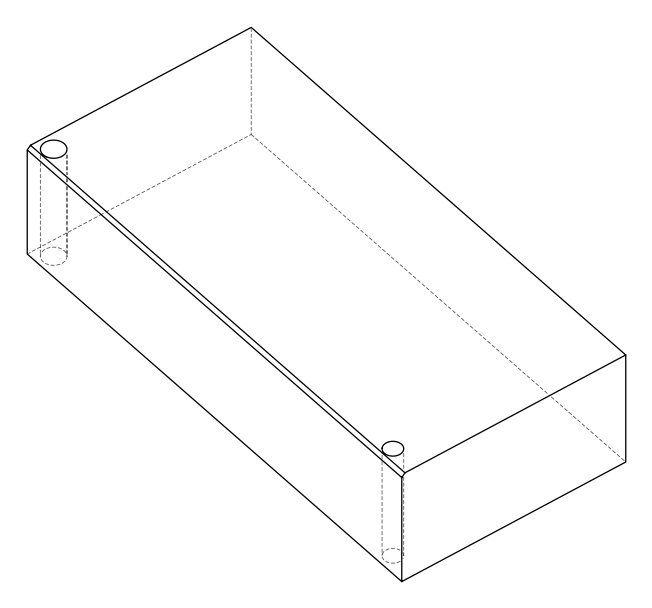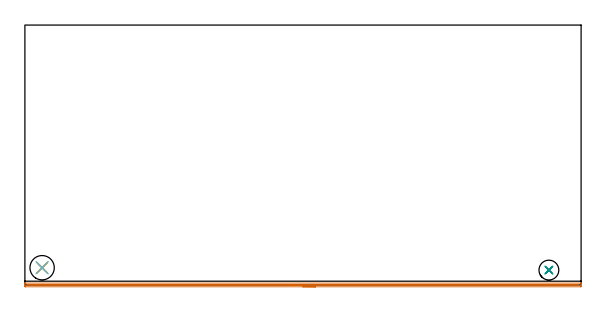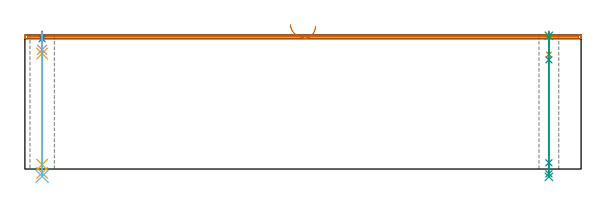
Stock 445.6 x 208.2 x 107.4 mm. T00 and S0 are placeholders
(PLAN: 9 operations, 7 tool changes, 9.5 min)
(1 AREA_MILL | FG_CHAMFER_SURFACE | UGT0205_001 | 7.27 min | 2005 mm3)
(2 SPOT_DRILL | STEP1HOLE | NXT0321_9005460120000 | 0.05 min | 182 mm3)
(3 SPOT_DRILL_1 | STEP1HOLE_1 | NXT0321_9005460120000 | 0.03 min | 3 mm3)
(4 DRILL_BLIND_HOLE_INTO_CENTER | STEP1HOLE | UGT0301_198 | 0.06 min | 397 mm3)
(5 GUN_DRILL_THROUGH_HOLE | STEP1HOLE | UGT0307_003 | 0.53 min | 3694 mm3)
(6 SPADE_DRILL_TO_ENLARGE_THROUGH_HOLE | STEP1HOLE | UGT0306_010 | 0.46 min | 27741 mm3)
(7 DRILL_BLIND_HOLE_INTO_CENTER_1 | STEP1HOLE_1 | UGT0301_217 | 0.07 min | 1139 mm3)
(8 GUN_DRILL_THROUGH_HOLE_1 | STEP1HOLE_1 | UGT0307_007 | 0.54 min | 7329 mm3)
(9 DRILL_TO_ENLARGE_THROUGH_HOLE | STEP1HOLE_1 | UGT0301_241 | 0.46 min | 12800 mm3)
(TOOL UGT0205_001 | Chamfer Mill 20 x 3 x 45 deg. | D20 FL50 Z2)
(TOOL NXT0321_9005460120000 | NC Spot Drill, 142deg, 12mm, Carbide, Uncoated | D12 PA142 FL30 Z2)
(TOOL UGT0301_198 | Twist Drill 7.9 mm | D7.9 PA118 FL73 Z2)
(TOOL UGT0307_003 | Gun Drill 7 mm | D7 PA130 FL24 Z1)
(TOOL UGT0306_010 | Spade Drill 19.5mm | D19.5 PA132 FL10 Z2)
(TOOL UGT0301_217 | Twist Drill 10.4 mm | D10.4 PA118 FL82 Z2)
(TOOL UGT0307_007 | Gun Drill 10 mm | D10 PA130 FL24 Z1)
(TOOL UGT0301_241 | Twist Drill 15.9 mm | D15.9 PA118 FL120 Z2)
(OP 1 AREA_MILL)
G17 G21 G94 G90
T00 M6
G54
G17 G0 G90 X232.8 Y-1.5 S1061 M3
G43 Z117.4 H0
Z114.4
G94 G1 X232.762 Z113.528 F250.
X232.648 Z112.663
X232.459 Z111.812
X232.197 Z110.98
X231.863 Z110.174
X231.46 Z109.4
X230.992 Z108.664
X230.461 Z107.972
X229.871 Z107.329
X229.228 Z106.74
X228.536 Z106.208
X227.8 Z105.74
X227.026 Z105.337
X226.22 Z105.003
X225.388 Z104.741
X224.537 Z104.552
X223.672 Z104.438
X222.8 Z104.4
X0.628
X0.484 Y-1.499 Z104.401
X0.002 Y-1.491 Z104.405
X0. Y-1.253 Z104.644
Y-0.893 Z105.004
Y-0.361 Z105.535
Y0. Z105.895
Y0.722 Z106.622
Y1.009 Z106.908
X0.007 Y1.437 Z107.329
X0.01 Y1.497 Z107.388
X0.181 Y1.5 Z107.4
X445.419
X445.59 Y1.497 Z107.388
X445.593 Y1.437 Z107.329
X445.6 Y1.009 Z106.908
Y0.722 Z106.622
Y0. Z105.895
Y-1.253 Z104.644
X445.598 Y-1.491 Z104.405
X445.115 Y-1.5 Z104.4
X222.8
Y-0.086 Z105.814
X2.33
X2.158 Y-0.084 Z105.816
X2.044 Y-0.081 Z105.819
X2.009 Y-0.079 Z105.821
X2.006 Y-0.075 Z105.825
X2.003 Y-0.059 Z105.841
Y0. Z105.9
X2.006 Y0.051 Z105.951
X2.009 Y0.072 Z105.972
X2.073 Y0.079 Z105.979
X2.244 Y0.084 Z105.984
X2.331 Y0.085 Z105.985
X443.27
X443.442 Y0.084 Z105.984
X443.556 Y0.081 Z105.981
X443.591 Y0.079 Z105.979
X443.594 Y0.075 Z105.975
X443.597 Y0.059 Z105.959
Y0. Z105.9
X443.594 Y-0.051 Z105.849
X443.591 Y-0.072 Z105.828
X443.526 Y-0.079 Z105.821
X443.356 Y-0.084 Z105.816
X443.269 Y-0.085 Z105.815
X222.8 Y-0.086 Z105.814
X221.928 Z105.852
X221.064 Z105.966
X220.212 Z106.155
X219.38 Z106.417
X218.574 Z106.751
X217.8 Z107.154
X217.064 Z107.623
X216.372 Z108.154
X215.729 Z108.743
X215.14 Z109.386
X214.609 Z110.078
X214.14 Z110.814
X213.737 Z111.588
X213.403 Z112.394
X213.141 Z113.226
X212.952 Z114.078
X212.838 Z114.943
X212.8 Z115.814
G0 Z117.4
M5
M2
(OP 2 SPOT_DRILL)
G17 G21 G94 G90
T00 M6
G54
G17 G0 G90 X13.8 Y13.8 S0 M3
G43 Z117.4 H0
G94 G81 G98 Z104.4 F250. R110.4
G80
M5
M2
(OP 3 SPOT_DRILL_1)
G17 G21 G94 G90
T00 M6
G54
G17 G0 G90 X419.8 Y11.9 S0 M3
G43 Z117.4 H0
G94 G81 G98 Z106.716 F250. R110.4
G80
M5
M2
(OP 4 DRILL_BLIND_HOLE_INTO_CENTER)
G17 G21 G94 G90
T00 M6
G54
G17 G0 G90 X13.8 Y13.8 S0 M3
G43 Z117.4 H0
G94 G81 G98 Z95.55 F250. R109.4
G80
M5
M2
(OP 5 GUN_DRILL_THROUGH_HOLE)
G17 G21 G94 G90
T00 M6
G54
G17 G0 G90 X13.8 Y13.8 M8
G43 Z117.4 H0
Z107.891
S716 M3
G94 G1 Z92.521 F125. M26
G4 X.084
Z3.5 F250.
G4 X.084
Z-3.132 F125.
G4 X.084
M5
M9
G0 Z107.891
Z117.4
M2
(OP 6 SPADE_DRILL_TO_ENLARGE_THROUGH_HOLE)
G17 G21 G94 G90
T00 M6
G54
G17 G0 G90 X13.8 Y13.8 S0 M3
G43 Z117.4 H0
G94 G73 G98 Z-5.841 F250. Q18.873 R109.4
G80
M5
M2
(OP 7 DRILL_BLIND_HOLE_INTO_CENTER_1)
G17 G21 G94 G90
T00 M6
G54
G17 G0 G90 X419.8 Y11.9 S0 M3
G43 Z117.4 H0
G94 G81 G98 Z91.8 F250. R109.4
G80
M5
M2
(OP 8 GUN_DRILL_THROUGH_HOLE_1)
G17 G21 G94 G90
T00 M6
G54
G17 G0 G90 X419.8 Y11.9 M8
G43 Z117.4 H0
Z104.941
S716 M3
G94 G1 Z87.473 F125. M26
G4 X.084
Z5. F250.
G4 X.084
Z-3.832 F125.
G4 X.084
M5
M9
G0 Z104.941
Z117.4
M2
(OP 9 DRILL_TO_ENLARGE_THROUGH_HOLE)
G17 G21 G94 G90
T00 M6
G54
G17 G0 G90 X419.8 Y11.9 S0 M3
G43 Z117.4 H0
G94 G73 G98 Z-6.277 F250. Q14.21 R109.4
G80
M5
M2
